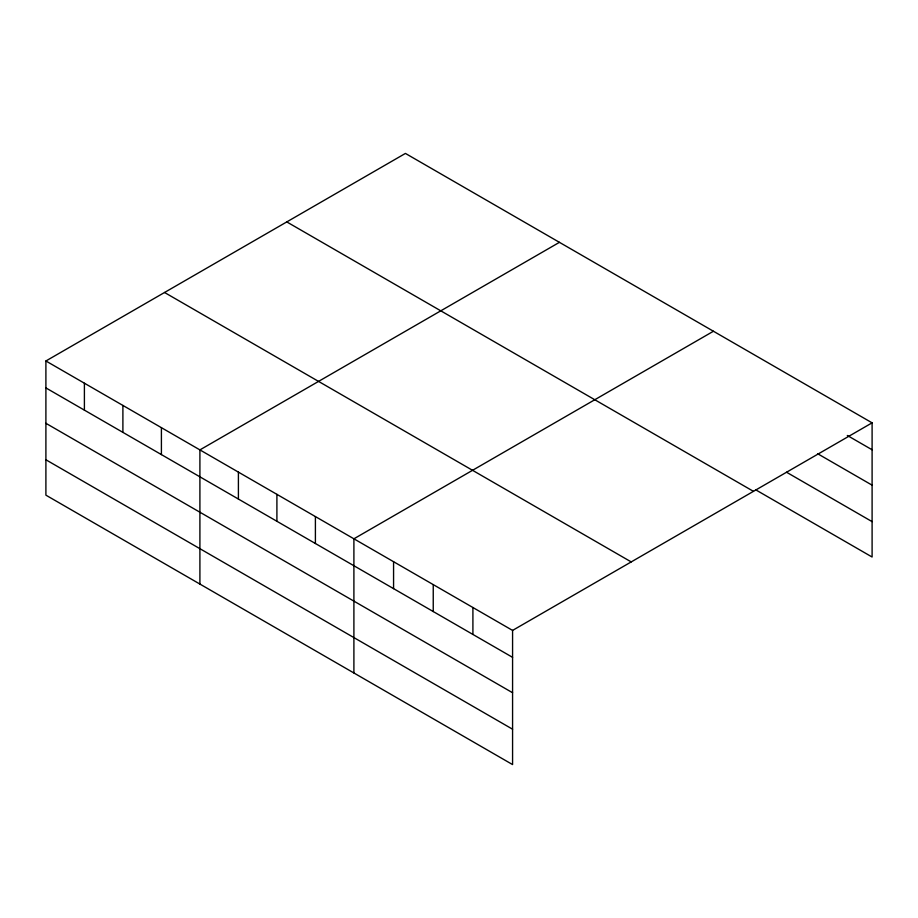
<?xml version="1.0" encoding="UTF-8"?>
<svg xmlns="http://www.w3.org/2000/svg" width="918" height="918" viewBox="0 0 918 918"><rect width="100%" height="100%" fill="white"/><g stroke="black" fill="none" stroke-linecap="round" stroke-linejoin="round"><path stroke-width="1.38" d="M512.577 692.734L512.577 630.414L45.9 360.981L45.9 495.158L512.577 764.579L512.577 692.734L45.9 423.301M755.583 489.742L872.1 557.019L872.1 422.842L405.423 153.421L45.9 360.981M559.429 242.329L199.906 449.9L199.906 584.066M713.435 331.237L353.9 538.809L353.9 672.974M512.577 630.414L872.1 422.842M847.303 435.465L872.1 449.774M817.559 453.676L872.1 485.163M786.565 472.242L872.1 521.631M286.783 221.915L753.46 491.348M164.54 292.486L631.217 561.919M45.9 387.912L512.577 657.345M45.9 459.769L512.577 729.202M472.908 607.521L472.908 634.441M433.239 584.617L433.239 611.549M393.57 561.713L393.57 588.645M315.402 516.582L315.402 543.513M276.903 494.354L276.903 521.286M238.405 472.127L238.405 499.059M161.407 427.673L161.407 454.605M122.897 405.446L122.897 432.378M84.399 383.219L84.399 410.139"/></g></svg>
